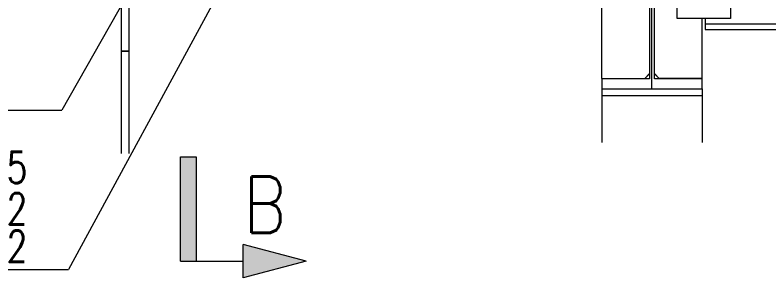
# Model space of a CAD drawing. Header units: millimetres. Extents: x 2 to 845, y 5 to 599.
# Drawn here: x 166.6 to 226.7, y 441 to 462 of the extents above; entities that cross this region are included whole.
import ezdxf

# ---------------------------------------------------------------- set-up
doc = ezdxf.new("R2010")
doc.units = ezdxf.units.MM
doc.linetypes.add('XKITLINE00', pattern=[0])
for name, color, linetype, lineweight in [('Corte', 7, 'Continuous', 0), ('Cota', 4, 'Continuous', 0), ('Grelha', 4, 'Continuous', 0), ('Marca da peça', 2, 'Continuous', 0), ('Marca do parafuso', 4, 'Continuous', 0), ('Peça', 2, 'Continuous', 0)]:
    doc.layers.add(name, color=color, linetype=linetype, lineweight=lineweight)
doc.styles.add('ROMANS', font='ROMANS__.TTF')

# ---------------------------------------------------------------- blocks, each defined once
blk = doc.blocks.new('*A622')
at = {"layer": 'Grelha', "color": 7, "linetype": 'XKITLINE00', "lineweight": 0}
blk.add_line((217.356, 459.531), (217.356, 574.891), dxfattribs=at)
blk = doc.blocks.new('*A712')
at = {"layer": 'Peça', "color": 1, "linetype": 'XKITLINE00', "lineweight": 0}
for p, q in [((213.356, 476.064), (213.356, 475.277)), ((221.356, 476.064), (213.356, 476.064)), ((221.356, 475.277), (221.356, 476.064)), ((213.356, 475.277), (217.156, 475.277)), ((217.156, 475.277), (217.156, 456.852)), ((217.556, 456.852), (217.556, 475.277)), ((217.556, 475.277), (221.356, 475.277)), ((217.156, 456.852), (213.356, 456.852)), ((213.356, 456.852), (213.356, 456.064)), ((221.356, 456.852), (217.556, 456.852)), ((221.356, 456.064), (221.356, 456.852)), ((213.356, 456.064), (221.356, 456.064))]:
    blk.add_line(p, q, dxfattribs=at)
blk = doc.blocks.new('*A727')
at = {"layer": 'Corte'}
for points in [[(181.049, 442.315), (179.799, 442.315), (179.799, 450.649)], [(181.049, 450.649), (181.049, 442.315), (179.799, 450.649)], [(189.799, 442.315), (184.799, 440.976), (184.799, 443.655)]]:
    blk.add_hatch(color=6, dxfattribs=at).paths.add_polyline_path(points, flags=17)
at = {"layer": 'Corte', "color": 6, "linetype": 'XKITLINE00', "lineweight": 0}
for p, q in [((179.799, 442.315), (179.799, 450.649)), ((179.799, 450.649), (181.049, 450.649)), ((181.049, 450.649), (181.049, 442.315)), ((189.799, 442.315), (184.799, 443.655)), ((184.799, 440.976), (184.799, 443.655)), ((179.799, 442.315), (184.799, 442.315)), ((189.799, 442.315), (184.799, 440.976))]:
    blk.add_line(p, q, dxfattribs=at)
at = {"layer": 'Corte', "color": 4, "style": 'ROMANS', "width": 0.85}
blk.add_text('B', height=4.5, dxfattribs=at).set_placement((184.799, 444.565))
blk = doc.blocks.new('*A907')
at = {"layer": 'Peça', "color": 1, "linetype": 'XKITLINE00', "lineweight": 0}
for p, q in [((141.911, 450.899), (141.911, 459.075)), ((142.511, 459.075), (141.911, 459.075)), ((142.511, 450.899), (142.511, 459.075)), ((175.112, 450.899), (175.112, 459.075)), ((175.712, 459.075), (175.112, 459.075)), ((175.712, 450.899), (175.712, 459.075))]:
    blk.add_line(p, q, dxfattribs=at)
blk = doc.blocks.new('*A920')
at = {"layer": 'Peça', "color": 1, "linetype": 'XKITLINE00', "lineweight": 0}
for p, q in [((213.356, 474.939), (213.356, 475.277)), ((213.356, 456.902), (213.356, 464.189)), ((216.781, 456.902), (217.156, 457.277)), ((213.356, 456.902), (216.781, 456.902))]:
    blk.add_line(p, q, dxfattribs=at)
blk = doc.blocks.new('*A954')
at = {"layer": 'Peça', "color": 1, "linetype": 'XKITLINE00', "lineweight": 0}
for p, q in [((213.356, 456.064), (213.356, 451.783)), ((221.356, 456.064), (221.356, 451.783)), ((221.356, 455.498), (213.356, 455.498))]:
    blk.add_line(p, q, dxfattribs=at)
blk = doc.blocks.new('*A955')
at = {"layer": 'Peça', "color": 1, "linetype": 'XKITLINE00', "lineweight": 0}
for p, q in [((216.781, 456.877), (217.156, 457.252)), ((213.356, 456.902), (213.356, 456.877)), ((213.356, 456.877), (216.781, 456.877))]:
    blk.add_line(p, q, dxfattribs=at)
blk = doc.blocks.new('*A956')
at = {"layer": 'Peça', "color": 1, "linetype": 'XKITLINE00', "lineweight": 0}
for p, q in [((217.556, 457.252), (217.931, 456.877)), ((217.931, 456.877), (221.356, 456.877)), ((221.356, 456.877), (221.356, 456.902))]:
    blk.add_line(p, q, dxfattribs=at)
blk = doc.blocks.new('*A958')
at = {"layer": 'Peça', "color": 1, "linetype": 'XKITLINE00', "lineweight": 0}
for p, q in [((221.606, 461.689), (221.606, 460.789)), ((221.606, 461.264), (308.73, 461.264)), ((221.606, 460.789), (308.73, 460.789))]:
    blk.add_line(p, q, dxfattribs=at)
blk = doc.blocks.new('*A1048')
at = {"layer": 'Peça', "color": 1, "linetype": 'XKITLINE00', "lineweight": 0}
for p, q in [((175.111, 459.075), (175.111, 462.964)), ((175.711, 459.075), (175.711, 462.964)), ((175.111, 459.075), (175.711, 459.075))]:
    blk.add_line(p, q, dxfattribs=at)
blk = doc.blocks.new('*A1098')
at = {"layer": 'Peça', "color": 1, "linetype": 'XKITLINE00', "lineweight": 0}
for p, q in [((221.356, 474.939), (221.356, 475.277)), ((221.356, 456.902), (221.356, 461.689)), ((217.931, 456.902), (217.556, 457.277)), ((221.356, 456.902), (217.931, 456.902))]:
    blk.add_line(p, q, dxfattribs=at)
blk = doc.blocks.new('*A1099')
at = {"layer": 'Peça', "color": 1, "linetype": 'XKITLINE00', "lineweight": 0}
for p, q in [((219.356, 461.689), (219.356, 472.264)), ((223.606, 472.264), (223.606, 461.689)), ((223.606, 461.689), (219.356, 461.689))]:
    blk.add_line(p, q, dxfattribs=at)
blk = doc.blocks.new('*A1494')
at = {"layer": 'Cota', "color": 7, "linetype": 'XKITLINE00', "lineweight": 0}
blk.add_line((217.356, 456.064), (217.356, 555.25), dxfattribs=at)
blk = doc.blocks.new('*A1495')
at = {"layer": 'Marca do parafuso', "color": 7, "linetype": 'XKITLINE00', "lineweight": 0}
for p in [(189.581, 476.166), (160.514, 441.651)]:
    blk.add_line(p, (170.876, 441.651), dxfattribs=at)
at = {"layer": 'Marca do parafuso', "color": 3, "style": 'ROMANS', "width": 0.765}
for s, p in [('E125', (161.114, 448.551)), ('E212', (161.114, 445.251)), ('E222', (161.114, 442.251))]:
    blk.add_text(s, height=2.5, dxfattribs=at).set_placement(p)
blk = doc.blocks.new('*A1496')
at = {"layer": 'Marca da peça', "color": 7, "linetype": 'XKITLINE00', "lineweight": 0}
for p in [(186.192, 482.307), (144.468, 454.366)]:
    blk.add_line(p, (170.341, 454.366), dxfattribs=at)
at = {"layer": 'Marca da peça', "color": 4, "style": 'ROMANS', "width": 0.85}
blk.add_text('CF12-1300A', height=2.5, dxfattribs=at).set_placement((145.068, 454.966))
blk = doc.blocks.new('*A1509')
at = {"layer": 'Cota', "color": 7, "linetype": 'XKITLINE00', "lineweight": 0}
blk.add_line((217.356, 456.064), (217.356, 555.25), dxfattribs=at)

msp = doc.modelspace()

# ---------------------------------------------------------------- block references
at = {"lineweight": 0}
for name in ['*A622', '*A1494', '*A1509', '*A1048', '*A1496', '*A1495', '*A712', '*A958', '*A920', '*A1098', '*A1099', '*A907', '*A955', '*A956', '*A954']:
    msp.add_blockref(name, (0, 0), dxfattribs=at)
at = {"layer": 'Corte', "lineweight": 0}
msp.add_blockref('*A727', (0, 0), dxfattribs=at)

doc.saveas('drawing.dxf')
